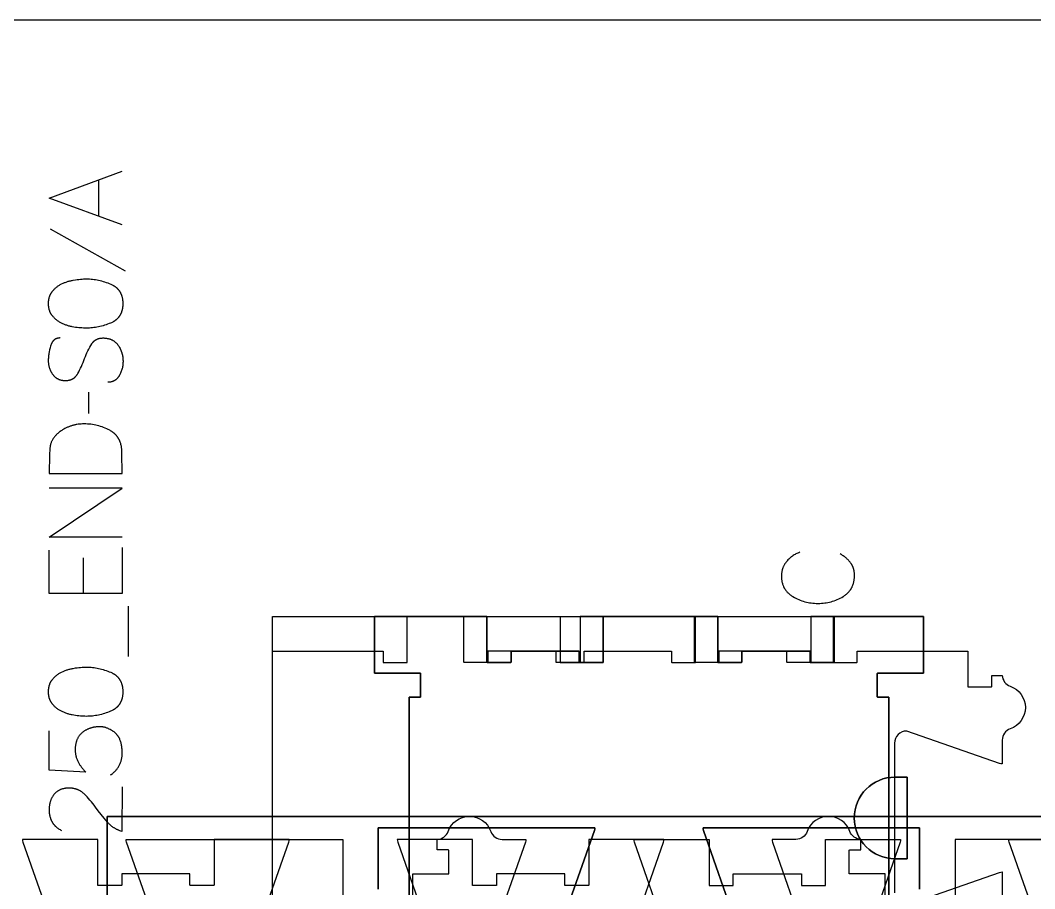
# Model space of a CAD drawing. Header units: millimetres. Extents: x -1220 to 1220, y -1930 to 4220.
# Drawn here: x -327 to 201, y 158 to 610 of the extents above; entities that cross this region are included whole.
import ezdxf

# ---------------------------------------------------------------- set-up
doc = ezdxf.new("R2010")
doc.units = ezdxf.units.MM
for name, color, linetype in [('0_SHEET_SPRUCEPLY_2440X122', 1, 'CONTINUOUS'), ('1_ANYTOOL_1MMDEEP_LABELS_S', 2, 'CONTINUOUS'), ('4_ANYTOOL_CUTTHROUGH_OUTSI', 5, 'CONTINUOUS'), ('5_ANYTOOL_HALF_MILL_9MM_IN', 3, 'CONTINUOUS')]:
    doc.layers.add(name, color=color, linetype=linetype)

msp = doc.modelspace()

# ---------------------------------------------------------------- linework, layer by layer
at = {"layer": '0_SHEET_SPRUCEPLY_2440X122'}
msp.add_lwpolyline([(-1220, 610), (-1220, -610), (1220, -610), (1220, 610)], close=True, dxfattribs=at)
at = {"layer": '1_ANYTOOL_1MMDEEP_LABELS_S'}
for points in [[(-273.96, 503.64), (-311.96, 517.43), (-273.96, 531.44)], [(-286.06, 508.04), (-286.06, 526.93)], [(-311.36, 501.47), (-272.38, 479.7)], [(-306.15, 444.69), (-306.39, 444.68), (-306.5, 444.68), (-306.62, 444.67), (-306.73, 444.66), (-306.85, 444.65), (-306.96, 444.64), (-307.07, 444.62), (-307.18, 444.61), (-307.29, 444.59), (-307.39, 444.56), (-307.5, 444.54), (-307.6, 444.52), (-307.71, 444.49), (-307.81, 444.46), (-307.91, 444.43), (-308.01, 444.39), (-308.1, 444.36), (-308.2, 444.32), (-308.3, 444.28), (-308.39, 444.24), (-308.48, 444.19), (-308.57, 444.15), (-308.66, 444.1), (-308.75, 444.05), (-308.84, 444), (-308.93, 443.94), (-309.01, 443.89), (-309.09, 443.83), (-309.18, 443.77), (-309.26, 443.71), (-309.34, 443.64), (-309.41, 443.58), (-309.49, 443.51), (-309.57, 443.44), (-309.64, 443.37), (-309.71, 443.29), (-309.79, 443.21), (-309.86, 443.14), (-309.93, 443.06), (-309.99, 442.97), (-310.06, 442.89), (-310.13, 442.8), (-310.19, 442.71), (-310.25, 442.62), (-310.31, 442.53), (-310.37, 442.43), (-310.43, 442.34), (-310.49, 442.24), (-310.55, 442.14), (-310.6, 442.03), (-310.65, 441.93), (-310.76, 441.71), (-310.86, 441.49), (-310.95, 441.25), (-311.04, 441.01), (-311.12, 440.77), (-311.2, 440.51), (-311.48, 439.49), (-311.72, 438.48), (-311.92, 437.49), (-312.09, 436.52), (-312.16, 436.04), (-312.22, 435.56), (-312.27, 435.09), (-312.31, 434.62), (-312.35, 434.16), (-312.37, 433.7), (-312.38, 433.25), (-312.39, 432.8), (-312.39, 432.55), (-312.38, 432.31), (-312.37, 432.06), (-312.35, 431.82), (-312.33, 431.58), (-312.31, 431.34), (-312.28, 431.1), (-312.24, 430.87), (-312.2, 430.63), (-312.16, 430.4), (-312.11, 430.17), (-312.06, 429.94), (-312, 429.71), (-311.94, 429.49), (-311.88, 429.26), (-311.81, 429.04), (-311.73, 428.82), (-311.65, 428.6), (-311.57, 428.38), (-311.48, 428.16), (-311.38, 427.95), (-311.29, 427.74), (-311.18, 427.52), (-311.08, 427.31), (-310.96, 427.1), (-310.85, 426.9), (-310.73, 426.69), (-310.6, 426.49), (-310.47, 426.29), (-310.34, 426.08), (-310.2, 425.89), (-310.06, 425.69), (-309.91, 425.49), (-309.76, 425.31), (-309.61, 425.13), (-309.45, 424.95), (-309.29, 424.78), (-309.13, 424.62), (-308.96, 424.46), (-308.79, 424.31), (-308.61, 424.17), (-308.43, 424.03), (-308.25, 423.9), (-308.06, 423.77), (-307.87, 423.65), (-307.68, 423.54), (-307.48, 423.43), (-307.27, 423.33), (-307.07, 423.23), (-306.85, 423.14), (-306.64, 423.06), (-306.42, 422.98), (-306.2, 422.91), (-305.97, 422.85), (-305.74, 422.79), (-305.51, 422.74), (-305.27, 422.69), (-305.02, 422.65), (-304.78, 422.62), (-304.53, 422.59), (-304.27, 422.57), (-304.01, 422.55), (-303.75, 422.54), (-303.49, 422.54), (-303.21, 422.54), (-302.95, 422.55), (-302.68, 422.57), (-302.42, 422.6), (-302.17, 422.63), (-301.92, 422.67), (-301.68, 422.71), (-301.44, 422.76), (-301.2, 422.82), (-300.97, 422.89), (-300.75, 422.96), (-300.52, 423.04), (-300.42, 423.09), (-300.31, 423.13), (-300.2, 423.18), (-300.1, 423.23), (-299.99, 423.28), (-299.89, 423.33), (-299.79, 423.38), (-299.69, 423.44), (-299.59, 423.49), (-299.49, 423.55), (-299.39, 423.61), (-299.3, 423.67), (-299.2, 423.74), (-299.11, 423.8), (-299.01, 423.87), (-298.92, 423.94), (-298.83, 424.01), (-298.74, 424.08), (-298.66, 424.16), (-298.57, 424.23), (-298.48, 424.31), (-298.4, 424.39), (-298.32, 424.47), (-298.23, 424.55), (-298.07, 424.73), (-297.92, 424.9), (-297.77, 425.09), (-297.62, 425.28), (-297.48, 425.48), (-297.34, 425.69), (-297.21, 425.9), (-297.08, 426.12), (-296.59, 427.03), (-296.1, 427.95), (-295.64, 428.9), (-295.18, 429.87), (-294.74, 430.86), (-294.31, 431.86), (-293.9, 432.89), (-293.5, 433.94), (-293.11, 434.99), (-292.7, 436.01), (-292.27, 437), (-291.82, 437.97), (-291.34, 438.91), (-290.85, 439.83), (-290.34, 440.73), (-289.81, 441.59), (-289.67, 441.8), (-289.53, 442.01), (-289.38, 442.2), (-289.3, 442.3), (-289.22, 442.39), (-289.15, 442.48), (-289.07, 442.57), (-288.98, 442.66), (-288.9, 442.74), (-288.82, 442.83), (-288.73, 442.91), (-288.65, 442.99), (-288.56, 443.07), (-288.47, 443.14), (-288.38, 443.22), (-288.29, 443.29), (-288.2, 443.36), (-288.11, 443.43), (-288.01, 443.5), (-287.92, 443.56), (-287.82, 443.62), (-287.72, 443.69), (-287.62, 443.75), (-287.52, 443.8), (-287.42, 443.86), (-287.32, 443.91), (-287.21, 443.96), (-287.1, 444.02), (-287, 444.06), (-286.89, 444.11), (-286.78, 444.15), (-286.67, 444.2), (-286.56, 444.24), (-286.44, 444.28), (-286.33, 444.32), (-286.21, 444.35), (-286.1, 444.38), (-285.86, 444.45), (-285.62, 444.5), (-285.37, 444.55), (-285.11, 444.59), (-284.86, 444.62), (-284.59, 444.64), (-284.33, 444.66), (-284.05, 444.67), (-283.78, 444.67), (-283.49, 444.67), (-283.21, 444.65), (-282.91, 444.63), (-282.62, 444.61), (-282.33, 444.57), (-282.05, 444.53), (-281.77, 444.49), (-281.49, 444.44), (-281.23, 444.38), (-280.96, 444.31), (-280.7, 444.24), (-280.44, 444.16), (-280.19, 444.08), (-279.95, 443.99), (-279.71, 443.89), (-279.47, 443.79), (-279.24, 443.68), (-279.01, 443.56), (-278.79, 443.44), (-278.57, 443.31), (-278.35, 443.18), (-278.15, 443.03), (-277.94, 442.89), (-277.74, 442.73), (-277.55, 442.57), (-277.36, 442.4), (-277.17, 442.23), (-276.99, 442.05), (-276.81, 441.87), (-276.64, 441.67), (-276.48, 441.47), (-276.31, 441.27), (-276.16, 441.06), (-276, 440.84), (-275.86, 440.62), (-275.58, 440.16), (-275.32, 439.7), (-275.08, 439.23), (-274.85, 438.76), (-274.65, 438.29), (-274.46, 437.8), (-274.29, 437.32), (-274.21, 437.08), (-274.13, 436.83), (-274.06, 436.58), (-273.99, 436.34), (-273.93, 436.09), (-273.87, 435.84), (-273.82, 435.59), (-273.77, 435.33), (-273.69, 434.82), (-273.62, 434.31), (-273.57, 433.79), (-273.54, 433.27), (-273.52, 432.75), (-273.52, 432.23), (-273.54, 431.71), (-273.57, 431.2), (-273.62, 430.7), (-273.69, 430.2), (-273.77, 429.71), (-273.87, 429.22), (-273.98, 428.74), (-274.11, 428.27), (-274.26, 427.8), (-274.42, 427.33), (-274.6, 426.87), (-274.79, 426.42), (-275.01, 425.97), (-275.23, 425.53), (-275.48, 425.09), (-275.6, 424.88), (-275.73, 424.67), (-275.87, 424.47), (-276.01, 424.28), (-276.15, 424.09), (-276.3, 423.91), (-276.44, 423.74), (-276.6, 423.57), (-276.76, 423.41), (-276.92, 423.26), (-277.08, 423.11), (-277.25, 422.97), (-277.33, 422.91), (-277.42, 422.84), (-277.51, 422.78), (-277.6, 422.72), (-277.69, 422.66), (-277.78, 422.6), (-277.87, 422.54), (-277.96, 422.49), (-278.05, 422.43), (-278.15, 422.38), (-278.24, 422.33), (-278.34, 422.28), (-278.43, 422.23), (-278.53, 422.19), (-278.63, 422.15), (-278.73, 422.11), (-278.83, 422.07), (-278.93, 422.03), (-279.03, 421.99), (-279.14, 421.96), (-279.34, 421.89), (-279.56, 421.83), (-279.77, 421.78), (-279.99, 421.74), (-280.22, 421.7), (-280.44, 421.67), (-280.68, 421.65), (-280.91, 421.63), (-281.15, 421.62), (-281.39, 421.62)], [(-291.54, 416.51), (-291.44, 405.39)], [(-273.96, 341.06), (-311.96, 341.06), (-273.96, 366.46), (-311.96, 366.46)], [(-273.96, 335.63), (-273.96, 311.63), (-311.96, 311.63), (-311.96, 334.22)], [(78.39, 333.16), (77.88, 332.95), (77.38, 332.74), (76.9, 332.51), (76.42, 332.27), (75.96, 332.01), (75.5, 331.75), (75.06, 331.47), (74.63, 331.18), (74.21, 330.87), (73.81, 330.55), (73.41, 330.22), (73.03, 329.88), (72.65, 329.52), (72.29, 329.15), (71.94, 328.77), (71.61, 328.38), (71.28, 327.98), (71.12, 327.78), (70.97, 327.57), (70.82, 327.36), (70.68, 327.15), (70.55, 326.93), (70.42, 326.72), (70.29, 326.5), (70.17, 326.27), (70.06, 326.05), (69.95, 325.82), (69.85, 325.59), (69.75, 325.35), (69.66, 325.12), (69.57, 324.88), (69.49, 324.64), (69.41, 324.39), (69.34, 324.14), (69.27, 323.89), (69.21, 323.64), (69.16, 323.38), (69.11, 323.12), (69.06, 322.86), (69.02, 322.6), (68.99, 322.33), (68.96, 322.06), (68.93, 321.79), (68.92, 321.51), (68.9, 321.24), (68.89, 320.95), (68.89, 320.67), (68.9, 320.24), (68.91, 319.81), (68.94, 319.39), (68.98, 318.97), (69.04, 318.57), (69.1, 318.17), (69.18, 317.77), (69.26, 317.38), (69.36, 317), (69.47, 316.63), (69.6, 316.26), (69.73, 315.9), (69.88, 315.55), (69.95, 315.37), (70.03, 315.2), (70.12, 315.03), (70.2, 314.86), (70.29, 314.69), (70.38, 314.52), (70.48, 314.36), (70.58, 314.2), (70.68, 314.03), (70.78, 313.88), (70.89, 313.72), (71, 313.56), (71.22, 313.25), (71.46, 312.95), (71.71, 312.66), (71.98, 312.37), (72.25, 312.09), (72.54, 311.82), (72.83, 311.55), (73.14, 311.29), (73.46, 311.03), (73.8, 310.79), (74.14, 310.55), (74.5, 310.31), (74.86, 310.09), (75.61, 309.66), (76.36, 309.26), (77.12, 308.89), (77.9, 308.54), (78.68, 308.22), (79.47, 307.94), (80.27, 307.67), (81.08, 307.44), (81.9, 307.23), (82.73, 307.05), (83.56, 306.9), (84.41, 306.78), (85.27, 306.68), (86.13, 306.61), (87.01, 306.57), (87.89, 306.56), (88.78, 306.57), (89.65, 306.61), (90.52, 306.68), (91.38, 306.78), (92.22, 306.91), (93.06, 307.06), (93.9, 307.24), (94.72, 307.45), (95.53, 307.69), (96.34, 307.96), (97.13, 308.25), (97.92, 308.57), (98.69, 308.92), (99.46, 309.3), (100.22, 309.71), (100.97, 310.14), (101.34, 310.37), (101.69, 310.61), (102.03, 310.85), (102.36, 311.11), (102.68, 311.37), (102.99, 311.63), (103.28, 311.91), (103.56, 312.19), (103.83, 312.48), (104.09, 312.77), (104.34, 313.08), (104.58, 313.39), (104.69, 313.54), (104.81, 313.7), (104.91, 313.87), (105.02, 314.03), (105.12, 314.19), (105.22, 314.36), (105.32, 314.53), (105.41, 314.7), (105.59, 315.05), (105.76, 315.4), (105.91, 315.76), (106.06, 316.13), (106.19, 316.5), (106.31, 316.89), (106.42, 317.28), (106.52, 317.67), (106.61, 318.08), (106.68, 318.49), (106.75, 318.91), (106.8, 319.33), (106.84, 319.76), (106.87, 320.2), (106.89, 320.65), (106.89, 321.11), (106.88, 321.59), (106.86, 322.06), (106.84, 322.3), (106.82, 322.53), (106.79, 322.76), (106.76, 322.99), (106.73, 323.21), (106.69, 323.43), (106.65, 323.65), (106.6, 323.87), (106.55, 324.08), (106.5, 324.3), (106.44, 324.51), (106.38, 324.72), (106.31, 324.92), (106.24, 325.12), (106.16, 325.33), (106.09, 325.52), (106, 325.72), (105.92, 325.92), (105.83, 326.11), (105.73, 326.3), (105.63, 326.48), (105.53, 326.67), (105.42, 326.85), (105.31, 327.03), (105.2, 327.21), (105.08, 327.38), (104.96, 327.56), (104.83, 327.73), (104.57, 328.06), (104.29, 328.39), (104.01, 328.72), (103.72, 329.03), (103.42, 329.34), (103.11, 329.64), (102.79, 329.94), (102.47, 330.23), (102.13, 330.51), (101.78, 330.78), (101.43, 331.05), (101.06, 331.31), (100.69, 331.57), (100.3, 331.81), (99.91, 332.05), (99.51, 332.29)], [(-294.31, 330.2), (-294.31, 311.63)], [(-270.75, 278.9), (-270.75, 305.07)], [(-279.98, 217.29), (-279.61, 217.55), (-279.25, 217.82), (-278.9, 218.1), (-278.57, 218.38), (-278.25, 218.66), (-277.93, 218.96), (-277.63, 219.26), (-277.34, 219.56), (-277.07, 219.87), (-276.8, 220.19), (-276.55, 220.51), (-276.31, 220.84), (-276.08, 221.17), (-275.86, 221.51), (-275.66, 221.86), (-275.46, 222.21), (-275.28, 222.57), (-275.11, 222.93), (-274.95, 223.3), (-274.8, 223.68), (-274.67, 224.06), (-274.54, 224.44), (-274.43, 224.84), (-274.33, 225.23), (-274.24, 225.64), (-274.17, 226.05), (-274.1, 226.46), (-274.05, 226.89), (-274.01, 227.31), (-273.98, 227.75), (-273.96, 228.19), (-273.96, 228.63), (-273.96, 229.16), (-273.98, 229.67), (-274, 230.18), (-274.04, 230.68), (-274.08, 231.17), (-274.14, 231.65), (-274.2, 232.13), (-274.28, 232.59), (-274.37, 233.05), (-274.46, 233.5), (-274.57, 233.94), (-274.69, 234.37), (-274.82, 234.79), (-274.95, 235.21), (-275.1, 235.62), (-275.26, 236.01), (-275.35, 236.21), (-275.44, 236.41), (-275.54, 236.6), (-275.64, 236.79), (-275.75, 236.98), (-275.86, 237.17), (-275.98, 237.36), (-276.11, 237.54), (-276.24, 237.72), (-276.37, 237.89), (-276.51, 238.07), (-276.66, 238.24), (-276.81, 238.41), (-276.97, 238.58), (-277.13, 238.74), (-277.29, 238.9), (-277.47, 239.06), (-277.64, 239.22), (-277.83, 239.38), (-278.01, 239.53), (-278.21, 239.68), (-278.41, 239.83), (-278.61, 239.97), (-278.82, 240.12), (-279.04, 240.26), (-279.26, 240.39), (-279.48, 240.53), (-279.71, 240.66), (-280.19, 240.92), (-280.69, 241.17), (-281, 241.32), (-281.31, 241.45), (-281.62, 241.58), (-281.93, 241.69), (-282.24, 241.8), (-282.54, 241.9), (-282.85, 241.99), (-283.16, 242.07), (-283.46, 242.14), (-283.77, 242.2), (-284.07, 242.25), (-284.37, 242.29), (-284.67, 242.32), (-284.97, 242.35), (-285.27, 242.36), (-285.57, 242.37), (-285.91, 242.36), (-286.24, 242.35), (-286.58, 242.34), (-286.9, 242.32), (-287.23, 242.29), (-287.55, 242.26), (-287.86, 242.22), (-288.18, 242.18), (-288.49, 242.12), (-288.8, 242.07), (-289.1, 242.01), (-289.4, 241.94), (-289.7, 241.86), (-289.99, 241.78), (-290.28, 241.7), (-290.57, 241.61), (-290.85, 241.51), (-291.13, 241.4), (-291.41, 241.29), (-291.68, 241.18), (-291.95, 241.06), (-292.22, 240.93), (-292.48, 240.79), (-292.74, 240.66), (-292.99, 240.51), (-293.25, 240.36), (-293.5, 240.2), (-293.74, 240.04), (-293.99, 239.87), (-294.22, 239.69), (-294.46, 239.51), (-294.69, 239.33), (-294.92, 239.13), (-295.14, 238.93), (-295.35, 238.73), (-295.56, 238.52), (-295.76, 238.31), (-295.95, 238.09), (-296.13, 237.87), (-296.31, 237.64), (-296.48, 237.4), (-296.64, 237.16), (-296.79, 236.91), (-296.94, 236.66), (-297.08, 236.41), (-297.22, 236.15), (-297.34, 235.88), (-297.46, 235.61), (-297.57, 235.33), (-297.68, 235.05), (-297.77, 234.76), (-297.86, 234.46), (-297.95, 234.17), (-298.02, 233.86), (-298.09, 233.55), (-298.15, 233.24), (-298.21, 232.92), (-298.25, 232.59), (-298.29, 232.26), (-298.33, 231.93), (-298.35, 231.59), (-298.37, 231.24), (-298.38, 230.89), (-298.38, 230.53), (-298.38, 230.09), (-298.36, 229.65), (-298.33, 229.22), (-298.29, 228.79), (-298.24, 228.37), (-298.18, 227.96), (-298.1, 227.55), (-298.02, 227.15), (-297.92, 226.76), (-297.81, 226.37), (-297.69, 225.99), (-297.56, 225.61), (-297.42, 225.25), (-297.26, 224.88), (-297.1, 224.53), (-296.92, 224.18), (-296.55, 223.49), (-296.35, 223.15), (-296.14, 222.81), (-295.92, 222.46), (-295.69, 222.13), (-295.45, 221.79), (-295.21, 221.45), (-294.95, 221.12), (-294.69, 220.78), (-294.41, 220.45), (-294.13, 220.12), (-293.84, 219.79), (-293.53, 219.46), (-292.9, 218.81), (-311.96, 219.73), (-311.96, 240.25)], [(-274.01, 211.04), (-274.06, 187.86), (-274.64, 188.05), (-275.21, 188.25), (-275.48, 188.36), (-275.76, 188.47), (-276.03, 188.59), (-276.3, 188.71), (-276.57, 188.84), (-276.83, 188.97), (-277.09, 189.1), (-277.34, 189.24), (-277.6, 189.39), (-277.85, 189.53), (-278.09, 189.69), (-278.34, 189.84), (-278.58, 190.01), (-278.82, 190.17), (-279.05, 190.34), (-279.28, 190.52), (-279.51, 190.7), (-279.74, 190.88), (-279.96, 191.07), (-280.18, 191.26), (-280.4, 191.46), (-280.61, 191.66), (-280.82, 191.87), (-281.03, 192.08), (-281.23, 192.29), (-281.43, 192.51), (-281.63, 192.74), (-283.38, 194.84), (-284.89, 196.74), (-286.37, 198.64), (-287.8, 200.57), (-288.51, 201.53), (-289.23, 202.46), (-289.96, 203.37), (-290.7, 204.24), (-291.45, 205.09), (-292.22, 205.91), (-292.99, 206.7), (-293.77, 207.46), (-293.97, 207.64), (-294.17, 207.82), (-294.37, 207.99), (-294.58, 208.16), (-294.79, 208.32), (-295, 208.47), (-295.22, 208.62), (-295.44, 208.77), (-295.66, 208.9), (-295.88, 209.03), (-296.11, 209.16), (-296.34, 209.28), (-296.57, 209.39), (-296.81, 209.5), (-297.04, 209.6), (-297.28, 209.7), (-297.53, 209.79), (-297.78, 209.87), (-298.03, 209.95), (-298.28, 210.03), (-298.53, 210.09), (-298.79, 210.15), (-299.05, 210.21), (-299.32, 210.26), (-299.58, 210.3), (-299.85, 210.34), (-300.13, 210.37), (-300.4, 210.4), (-300.68, 210.42), (-300.96, 210.43), (-301.25, 210.44), (-301.53, 210.45), (-301.85, 210.44), (-302.16, 210.43), (-302.47, 210.42), (-302.77, 210.4), (-303.07, 210.37), (-303.36, 210.33), (-303.65, 210.29), (-303.93, 210.24), (-304.21, 210.19), (-304.48, 210.13), (-304.75, 210.07), (-305.02, 209.99), (-305.28, 209.92), (-305.53, 209.83), (-305.78, 209.74), (-306.02, 209.64), (-306.26, 209.54), (-306.5, 209.43), (-306.73, 209.32), (-306.96, 209.19), (-307.18, 209.07), (-307.39, 208.93), (-307.61, 208.79), (-307.81, 208.64), (-308.01, 208.49), (-308.21, 208.33), (-308.4, 208.16), (-308.59, 207.99), (-308.78, 207.81), (-308.95, 207.63), (-309.13, 207.44), (-309.3, 207.24), (-309.46, 207.04), (-309.62, 206.84), (-309.77, 206.63), (-309.92, 206.42), (-310.06, 206.2), (-310.2, 205.98), (-310.33, 205.76), (-310.46, 205.54), (-310.58, 205.31), (-310.7, 205.08), (-310.81, 204.84), (-310.92, 204.6), (-311.02, 204.36), (-311.11, 204.12), (-311.2, 203.87), (-311.29, 203.62), (-311.37, 203.36), (-311.45, 203.11), (-311.52, 202.85), (-311.58, 202.58), (-311.64, 202.31), (-311.7, 202.04), (-311.74, 201.77), (-311.79, 201.49), (-311.83, 201.21), (-311.86, 200.93), (-311.89, 200.64), (-311.91, 200.35), (-311.93, 200.05), (-311.94, 199.76), (-311.96, 199.15), (-311.95, 198.69), (-311.93, 198.23), (-311.9, 197.79), (-311.85, 197.35), (-311.8, 196.92), (-311.73, 196.49), (-311.65, 196.08), (-311.55, 195.67), (-311.44, 195.27), (-311.39, 195.08), (-311.32, 194.89), (-311.26, 194.69), (-311.19, 194.5), (-311.12, 194.32), (-311.05, 194.13), (-310.97, 193.95), (-310.89, 193.77), (-310.81, 193.59), (-310.72, 193.41), (-310.63, 193.23), (-310.54, 193.06), (-310.44, 192.89), (-310.34, 192.72), (-310.24, 192.55), (-310.13, 192.39), (-310.02, 192.23), (-309.91, 192.07), (-309.8, 191.91), (-309.68, 191.75), (-309.56, 191.6), (-309.43, 191.44), (-309.3, 191.29), (-309.17, 191.14), (-309.04, 191), (-308.9, 190.85), (-308.76, 190.71), (-308.62, 190.57), (-308.47, 190.43), (-308.32, 190.3), (-308.17, 190.16), (-308.01, 190.03), (-307.69, 189.78), (-307.36, 189.53), (-307.01, 189.29), (-306.65, 189.05), (-306.28, 188.83), (-305.89, 188.61), (-305.5, 188.41)]]:
    msp.add_lwpolyline(points, dxfattribs=at)
for points in [[(-312.28, 462.55), (-312.27, 463.02), (-312.25, 463.48), (-312.23, 463.7), (-312.21, 463.93), (-312.19, 464.15), (-312.16, 464.37), (-312.13, 464.58), (-312.09, 464.8), (-312.05, 465.01), (-312.01, 465.21), (-311.96, 465.42), (-311.91, 465.62), (-311.85, 465.82), (-311.79, 466.02), (-311.73, 466.22), (-311.66, 466.41), (-311.59, 466.6), (-311.52, 466.79), (-311.44, 466.97), (-311.36, 467.16), (-311.27, 467.34), (-311.18, 467.52), (-311.09, 467.69), (-310.99, 467.86), (-310.89, 468.03), (-310.78, 468.2), (-310.68, 468.37), (-310.56, 468.53), (-310.45, 468.69), (-310.33, 468.85), (-310.08, 469.15), (-309.83, 469.45), (-309.58, 469.75), (-309.31, 470.03), (-309.03, 470.31), (-308.75, 470.57), (-308.46, 470.83), (-308.16, 471.08), (-307.85, 471.33), (-307.53, 471.56), (-307.2, 471.79), (-306.87, 472.01), (-306.52, 472.22), (-306.17, 472.43), (-305.81, 472.62), (-305.44, 472.81), (-304.7, 473.16), (-304.32, 473.33), (-303.94, 473.48), (-303.56, 473.63), (-303.17, 473.78), (-302.77, 473.91), (-302.37, 474.04), (-301.97, 474.16), (-301.56, 474.28), (-301.15, 474.39), (-300.74, 474.49), (-300.32, 474.58), (-299.9, 474.67), (-299.47, 474.75), (-298.17, 474.96), (-297.32, 475.08), (-296.48, 475.18), (-295.66, 475.26), (-294.84, 475.33), (-294.04, 475.38), (-293.25, 475.4), (-292.47, 475.41), (-291.69, 475.4), (-290.91, 475.37), (-290.12, 475.32), (-289.34, 475.24), (-288.56, 475.15), (-287.78, 475.03), (-286.99, 474.89), (-286.21, 474.74), (-285.43, 474.55), (-284.64, 474.35), (-283.86, 474.13), (-283.07, 473.89), (-282.29, 473.62), (-281.5, 473.34), (-280.71, 473.03), (-279.93, 472.7), (-279.54, 472.53), (-279.16, 472.35), (-278.8, 472.16), (-278.62, 472.06), (-278.45, 471.96), (-278.28, 471.86), (-278.11, 471.75), (-277.95, 471.64), (-277.79, 471.53), (-277.63, 471.42), (-277.47, 471.3), (-277.32, 471.19), (-277.17, 471.07), (-277.03, 470.95), (-276.88, 470.82), (-276.74, 470.69), (-276.61, 470.57), (-276.47, 470.43), (-276.34, 470.3), (-276.21, 470.16), (-276.09, 470.02), (-275.97, 469.88), (-275.85, 469.74), (-275.73, 469.6), (-275.62, 469.45), (-275.51, 469.3), (-275.41, 469.14), (-275.3, 468.99), (-275.2, 468.83), (-275.11, 468.67), (-275.01, 468.51), (-274.92, 468.35), (-274.83, 468.18), (-274.75, 468.01), (-274.67, 467.84), (-274.59, 467.66), (-274.52, 467.49), (-274.44, 467.31), (-274.37, 467.13), (-274.31, 466.94), (-274.24, 466.76), (-274.18, 466.57), (-274.13, 466.38), (-274.07, 466.19), (-274.02, 465.99), (-273.93, 465.59), (-273.85, 465.19), (-273.78, 464.77), (-273.73, 464.35), (-273.68, 463.91), (-273.65, 463.47), (-273.64, 463.01), (-273.63, 462.55), (-273.64, 462.09), (-273.65, 461.64), (-273.69, 461.2), (-273.73, 460.76), (-273.78, 460.34), (-273.85, 459.93), (-273.93, 459.52), (-273.98, 459.32), (-274.03, 459.13), (-274.08, 458.93), (-274.13, 458.74), (-274.19, 458.55), (-274.25, 458.37), (-274.31, 458.18), (-274.38, 458), (-274.45, 457.82), (-274.52, 457.64), (-274.6, 457.47), (-274.68, 457.29), (-274.76, 457.12), (-274.85, 456.95), (-274.93, 456.79), (-275.03, 456.63), (-275.12, 456.46), (-275.22, 456.31), (-275.32, 456.15), (-275.42, 455.99), (-275.53, 455.84), (-275.64, 455.69), (-275.75, 455.55), (-275.87, 455.4), (-275.99, 455.26), (-276.11, 455.12), (-276.24, 454.98), (-276.36, 454.84), (-276.5, 454.71), (-276.63, 454.58), (-276.77, 454.45), (-276.91, 454.32), (-277.05, 454.2), (-277.2, 454.08), (-277.35, 453.96), (-277.51, 453.84), (-277.66, 453.73), (-277.82, 453.62), (-277.99, 453.51), (-278.15, 453.4), (-278.32, 453.29), (-278.49, 453.19), (-278.67, 453.09), (-278.85, 452.99), (-279.21, 452.8), (-279.59, 452.62), (-279.98, 452.45), (-280.77, 452.13), (-281.57, 451.83), (-282.36, 451.55), (-283.15, 451.29), (-283.93, 451.05), (-284.72, 450.83), (-285.51, 450.63), (-286.29, 450.46), (-287.07, 450.3), (-287.86, 450.16), (-288.64, 450.05), (-289.42, 449.96), (-290.19, 449.88), (-290.97, 449.83), (-291.75, 449.8), (-292.52, 449.79), (-293.3, 449.8), (-294.09, 449.82), (-294.9, 449.87), (-295.71, 449.93), (-296.54, 450), (-297.38, 450.1), (-298.23, 450.21), (-299.09, 450.33), (-299.95, 450.5), (-300.37, 450.59), (-300.79, 450.69), (-301.21, 450.79), (-301.62, 450.9), (-302.03, 451.02), (-302.43, 451.15), (-302.83, 451.28), (-303.22, 451.42), (-303.61, 451.57), (-304, 451.72), (-304.38, 451.88), (-304.75, 452.04), (-305.13, 452.22), (-305.5, 452.4), (-305.86, 452.58), (-306.21, 452.78), (-306.56, 452.98), (-306.9, 453.19), (-307.23, 453.41), (-307.55, 453.63), (-307.86, 453.87), (-308.17, 454.11), (-308.47, 454.35), (-308.76, 454.61), (-309.04, 454.87), (-309.31, 455.14), (-309.58, 455.42), (-309.84, 455.71), (-310.09, 456), (-310.33, 456.31), (-310.45, 456.46), (-310.56, 456.62), (-310.68, 456.78), (-310.78, 456.95), (-310.89, 457.12), (-310.99, 457.29), (-311.09, 457.46), (-311.18, 457.63), (-311.27, 457.81), (-311.36, 457.99), (-311.44, 458.17), (-311.52, 458.35), (-311.59, 458.54), (-311.66, 458.73), (-311.73, 458.92), (-311.79, 459.11), (-311.85, 459.31), (-311.91, 459.51), (-311.96, 459.71), (-312.01, 459.91), (-312.05, 460.12), (-312.09, 460.33), (-312.13, 460.54), (-312.16, 460.75), (-312.19, 460.97), (-312.21, 461.19), (-312.23, 461.41), (-312.25, 461.63), (-312.27, 462.08)], [(-311.96, 374.12), (-273.96, 374.12), (-274.06, 384.92), (-274.08, 385.44), (-274.1, 385.95), (-274.14, 386.45), (-274.19, 386.94), (-274.25, 387.42), (-274.32, 387.9), (-274.4, 388.36), (-274.5, 388.81), (-274.61, 389.25), (-274.73, 389.68), (-274.86, 390.1), (-275.01, 390.51), (-275.16, 390.91), (-275.25, 391.11), (-275.33, 391.31), (-275.42, 391.5), (-275.51, 391.69), (-275.61, 391.87), (-275.71, 392.06), (-275.81, 392.24), (-275.91, 392.42), (-276.02, 392.6), (-276.13, 392.77), (-276.24, 392.94), (-276.36, 393.11), (-276.47, 393.28), (-276.6, 393.44), (-276.72, 393.61), (-276.85, 393.77), (-276.98, 393.92), (-277.11, 394.08), (-277.25, 394.23), (-277.39, 394.38), (-277.53, 394.53), (-277.68, 394.67), (-277.83, 394.81), (-277.98, 394.95), (-278.13, 395.09), (-278.29, 395.22), (-278.45, 395.36), (-278.61, 395.49), (-278.78, 395.61), (-278.95, 395.74), (-279.12, 395.86), (-279.3, 395.98), (-279.66, 396.21), (-280.03, 396.43), (-280.42, 396.65), (-281.2, 397.05), (-281.99, 397.42), (-282.79, 397.77), (-283.59, 398.09), (-284.41, 398.39), (-285.23, 398.66), (-286.05, 398.91), (-286.89, 399.13), (-287.73, 399.32), (-288.58, 399.49), (-289.44, 399.63), (-290.3, 399.75), (-291.17, 399.84), (-292.05, 399.9), (-292.93, 399.94), (-293.82, 399.96), (-294.58, 399.94), (-295.33, 399.91), (-296.07, 399.85), (-296.8, 399.76), (-297.53, 399.65), (-297.89, 399.58), (-298.25, 399.51), (-298.6, 399.44), (-298.96, 399.35), (-299.31, 399.26), (-299.66, 399.17), (-300.01, 399.07), (-300.35, 398.96), (-300.7, 398.85), (-301.04, 398.73), (-301.38, 398.6), (-301.72, 398.47), (-302.06, 398.33), (-302.39, 398.19), (-303.06, 397.88), (-303.72, 397.55), (-304.37, 397.19), (-305.01, 396.81), (-305.39, 396.56), (-305.77, 396.31), (-306.13, 396.06), (-306.49, 395.8), (-306.83, 395.53), (-307.16, 395.26), (-307.47, 394.99), (-307.78, 394.71), (-308.07, 394.43), (-308.35, 394.15), (-308.62, 393.86), (-308.88, 393.56), (-309.13, 393.26), (-309.36, 392.96), (-309.59, 392.65), (-309.8, 392.34), (-310, 392.03), (-310.18, 391.71), (-310.36, 391.38), (-310.52, 391.05), (-310.68, 390.72), (-310.82, 390.38), (-310.95, 390.04), (-311.06, 389.69), (-311.17, 389.34), (-311.26, 388.99), (-311.34, 388.63), (-311.41, 388.26), (-311.47, 387.9), (-311.52, 387.52), (-311.55, 387.15), (-311.72, 383.69), (-311.83, 380.56), (-311.91, 377.37)], [(-312.28, 260.55), (-312.27, 261.02), (-312.25, 261.48), (-312.23, 261.71), (-312.21, 261.93), (-312.19, 262.15), (-312.16, 262.37), (-312.13, 262.59), (-312.09, 262.8), (-312.05, 263.01), (-312.01, 263.22), (-311.96, 263.42), (-311.91, 263.63), (-311.85, 263.83), (-311.79, 264.03), (-311.73, 264.22), (-311.66, 264.41), (-311.59, 264.6), (-311.52, 264.79), (-311.44, 264.98), (-311.36, 265.16), (-311.27, 265.34), (-311.18, 265.52), (-311.09, 265.69), (-310.99, 265.87), (-310.89, 266.04), (-310.78, 266.2), (-310.68, 266.37), (-310.56, 266.53), (-310.45, 266.69), (-310.33, 266.85), (-310.08, 267.16), (-309.83, 267.46), (-309.58, 267.75), (-309.31, 268.03), (-309.03, 268.31), (-308.75, 268.58), (-308.46, 268.84), (-308.16, 269.09), (-307.85, 269.33), (-307.53, 269.57), (-307.2, 269.79), (-306.87, 270.01), (-306.52, 270.22), (-306.17, 270.43), (-305.81, 270.62), (-305.44, 270.81), (-304.7, 271.16), (-304.32, 271.33), (-303.94, 271.49), (-303.56, 271.64), (-303.17, 271.78), (-302.77, 271.92), (-302.37, 272.05), (-301.97, 272.17), (-301.56, 272.28), (-301.15, 272.39), (-300.74, 272.49), (-300.32, 272.58), (-299.9, 272.67), (-299.47, 272.75), (-298.17, 272.96), (-297.32, 273.08), (-296.48, 273.18), (-295.66, 273.27), (-294.84, 273.33), (-294.04, 273.38), (-293.25, 273.41), (-292.47, 273.42), (-291.69, 273.41), (-290.91, 273.37), (-290.12, 273.32), (-289.34, 273.25), (-288.56, 273.15), (-287.78, 273.03), (-286.99, 272.9), (-286.21, 272.74), (-285.43, 272.56), (-284.64, 272.36), (-283.86, 272.13), (-283.07, 271.89), (-282.29, 271.62), (-281.5, 271.34), (-280.71, 271.03), (-279.93, 270.7), (-279.54, 270.53), (-279.16, 270.35), (-278.8, 270.16), (-278.62, 270.06), (-278.45, 269.96), (-278.28, 269.86), (-278.11, 269.75), (-277.95, 269.65), (-277.79, 269.53), (-277.63, 269.42), (-277.47, 269.31), (-277.32, 269.19), (-277.17, 269.07), (-277.03, 268.95), (-276.88, 268.82), (-276.74, 268.7), (-276.61, 268.57), (-276.47, 268.44), (-276.34, 268.3), (-276.21, 268.17), (-276.09, 268.03), (-275.97, 267.89), (-275.85, 267.74), (-275.73, 267.6), (-275.62, 267.45), (-275.51, 267.3), (-275.41, 267.15), (-275.3, 266.99), (-275.2, 266.83), (-275.11, 266.67), (-275.01, 266.51), (-274.92, 266.35), (-274.83, 266.18), (-274.75, 266.01), (-274.67, 265.84), (-274.59, 265.67), (-274.52, 265.49), (-274.44, 265.31), (-274.37, 265.13), (-274.31, 264.95), (-274.24, 264.76), (-274.18, 264.57), (-274.13, 264.38), (-274.07, 264.19), (-274.02, 263.99), (-273.93, 263.6), (-273.85, 263.19), (-273.78, 262.77), (-273.73, 262.35), (-273.68, 261.91), (-273.65, 261.47), (-273.64, 261.01), (-273.63, 260.55), (-273.64, 260.09), (-273.65, 259.64), (-273.69, 259.2), (-273.73, 258.77), (-273.78, 258.34), (-273.85, 257.93), (-273.93, 257.53), (-273.98, 257.33), (-274.03, 257.13), (-274.08, 256.94), (-274.13, 256.75), (-274.19, 256.56), (-274.25, 256.37), (-274.31, 256.18), (-274.38, 256), (-274.45, 255.82), (-274.52, 255.64), (-274.6, 255.47), (-274.68, 255.3), (-274.76, 255.13), (-274.85, 254.96), (-274.93, 254.79), (-275.03, 254.63), (-275.12, 254.47), (-275.22, 254.31), (-275.32, 254.15), (-275.42, 254), (-275.53, 253.85), (-275.64, 253.7), (-275.75, 253.55), (-275.87, 253.4), (-275.99, 253.26), (-276.11, 253.12), (-276.24, 252.98), (-276.36, 252.85), (-276.5, 252.71), (-276.63, 252.58), (-276.77, 252.45), (-276.91, 252.33), (-277.05, 252.2), (-277.2, 252.08), (-277.35, 251.96), (-277.51, 251.85), (-277.66, 251.73), (-277.82, 251.62), (-277.99, 251.51), (-278.15, 251.4), (-278.32, 251.3), (-278.49, 251.19), (-278.67, 251.09), (-278.85, 250.99), (-279.21, 250.8), (-279.59, 250.62), (-279.98, 250.45), (-280.77, 250.13), (-281.57, 249.83), (-282.36, 249.55), (-283.15, 249.29), (-283.93, 249.05), (-284.72, 248.83), (-285.51, 248.64), (-286.29, 248.46), (-287.07, 248.3), (-287.86, 248.17), (-288.64, 248.05), (-289.42, 247.96), (-290.19, 247.89), (-290.97, 247.84), (-291.75, 247.8), (-292.52, 247.79), (-293.3, 247.8), (-294.09, 247.83), (-294.9, 247.87), (-295.71, 247.93), (-296.54, 248.01), (-297.38, 248.1), (-298.23, 248.21), (-299.09, 248.34), (-299.95, 248.5), (-300.37, 248.59), (-300.79, 248.69), (-301.21, 248.79), (-301.62, 248.91), (-302.03, 249.03), (-302.43, 249.15), (-302.83, 249.28), (-303.22, 249.42), (-303.61, 249.57), (-304, 249.72), (-304.38, 249.88), (-304.75, 250.05), (-305.13, 250.22), (-305.5, 250.4), (-305.86, 250.59), (-306.21, 250.78), (-306.56, 250.98), (-306.9, 251.19), (-307.23, 251.41), (-307.55, 251.64), (-307.86, 251.87), (-308.17, 252.11), (-308.47, 252.36), (-308.76, 252.61), (-309.04, 252.88), (-309.31, 253.15), (-309.58, 253.43), (-309.84, 253.71), (-310.09, 254.01), (-310.33, 254.31), (-310.45, 254.47), (-310.56, 254.62), (-310.68, 254.79), (-310.78, 254.95), (-310.89, 255.12), (-310.99, 255.29), (-311.09, 255.46), (-311.18, 255.63), (-311.27, 255.81), (-311.36, 255.99), (-311.44, 256.17), (-311.52, 256.36), (-311.59, 256.54), (-311.66, 256.73), (-311.73, 256.92), (-311.79, 257.12), (-311.85, 257.31), (-311.91, 257.51), (-311.96, 257.71), (-312.01, 257.92), (-312.05, 258.12), (-312.09, 258.33), (-312.13, 258.54), (-312.16, 258.76), (-312.19, 258.97), (-312.21, 259.19), (-312.23, 259.41), (-312.25, 259.63), (-312.27, 260.09)]]:
    msp.add_lwpolyline(points, close=True, dxfattribs=at)
at = {"layer": '4_ANYTOOL_CUTTHROUGH_OUTSI'}
for points in [[(-195.75, -281.75), (-195.75, 281.75), (-138.25, 281.75), (-138.25, 276), (-138.25, 276, 0.414214), (-138, 275.75), (-126, 275.75, 0.414214), (-125.75, 276), (-125.75, 299.75), (95.75, 299.75), (95.75, 276), (95.75, 276, 0.414214), (96, 275.75), (108, 275.75, 0.414214), (108.25, 276), (108.25, 281.75), (165.75, 281.75), (165.75, 263.35), (165.75, 263.35, 0.414214), (166, 263.1), (178, 263.1, 0.414214), (178.25, 263.35), (178.25, 269.1), (183.76, 269.1), (183.76, 269.1, 0.306859), (187.92, 263.45, -0.707107), (187.92, 241.3, 0.317837), (183.75, 235.4), (183.75, 223.01, -0.061485), (182.36, 223.24), (134.08, 240.14, 0.084368), (134, 240.15, 0.414214), (127.75, 233.9), (127.75, 155.9, 0.414214)], [(-195.75, -299.75), (-195.75, 299.75), (-46.25, 299.75), (-46.25, 276), (-46.25, 276, 0.414214), (-46, 275.75), (-34, 275.75, 0.414214), (-33.75, 276), (-33.75, 281.75), (11.75, 281.75), (11.75, 276), (11.75, 276, 0.414214), (12, 275.75), (24, 275.75, 0.414214), (24.25, 276), (24.25, 299.75), (95.75, 299.75), (95.75, 276), (95.75, 276, 0.414214), (96, 275.75), (108, 275.75, 0.414214), (108.25, 276), (108.25, 281.75), (165.75, 281.75), (165.75, 263.35), (165.75, 263.35, 0.414214), (166, 263.1), (178, 263.1, 0.414214), (178.25, 263.35), (178.25, 269.1), (183.76, 269.1), (183.76, 269.1, 0.306859), (187.92, 263.45, -0.707107), (187.92, 241.3, 0.317837), (183.75, 235.4), (183.75, 223.01, -0.061485), (182.36, 223.24), (134.08, 240.14, 0.084368), (134, 240.15, 0.414214), (127.75, 233.9), (127.75, 155.9, 0.414214)], [(-195.75, -281.75), (-195.75, 281.75), (-138.25, 281.75), (-138.25, 276), (-138.25, 276, 0.414214), (-138, 275.75), (-126, 275.75, 0.414214), (-125.75, 276), (-125.75, 299.75), (95.75, 299.75), (95.75, 276), (95.75, 276, 0.414214), (96, 275.75), (108, 275.75, 0.414214), (108.25, 276), (108.25, 281.75), (165.75, 281.75), (165.75, 263.35), (165.75, 263.35, 0.414214), (166, 263.1), (178, 263.1, 0.414214), (178.25, 263.35), (178.25, 269.1), (183.76, 269.1), (183.76, 269.1, 0.306859), (187.92, 263.45, -0.707107), (187.92, 241.3, 0.317837), (183.75, 235.4), (183.75, 223.01, -0.061485), (182.36, 223.24), (134.08, 240.14, 0.084368), (134, 240.15, 0.414214), (127.75, 233.9), (127.75, 155.9, 0.414214)], [(-195.75, -299.75), (-195.75, 299.75), (-46.25, 299.75), (-46.25, 276), (-46.25, 276, 0.414214), (-46, 275.75), (-34, 275.75, 0.414214), (-33.75, 276), (-33.75, 281.75), (11.75, 281.75), (11.75, 276), (11.75, 276, 0.414214), (12, 275.75), (24, 275.75, 0.414214), (24.25, 276), (24.25, 299.75), (95.75, 299.75), (95.75, 276), (95.75, 276, 0.414214), (96, 275.75), (108, 275.75, 0.414214), (108.25, 276), (108.25, 281.75), (165.75, 281.75), (165.75, 263.35), (165.75, 263.35, 0.414214), (166, 263.1), (178, 263.1, 0.414214), (178.25, 263.35), (178.25, 269.1), (183.76, 269.1), (183.76, 269.1, 0.306859), (187.92, 263.45, -0.707107), (187.92, 241.3, 0.317837), (183.75, 235.4), (183.75, 223.01, -0.061485), (182.36, 223.24), (134.08, 240.14, 0.084368), (134, 240.15, 0.414214), (127.75, 233.9), (127.75, 155.9, 0.414214)], [(-195.75, -281.75), (-195.75, 281.75), (-138.25, 281.75), (-138.25, 276), (-138.25, 276, 0.414214), (-138, 275.75), (-126, 275.75, 0.414214), (-125.75, 276), (-125.75, 299.75), (95.75, 299.75), (95.75, 276), (95.75, 276, 0.414214), (96, 275.75), (108, 275.75, 0.414214), (108.25, 276), (108.25, 281.75), (165.75, 281.75), (165.75, 263.35), (165.75, 263.35, 0.414214), (166, 263.1), (178, 263.1, 0.414214), (178.25, 263.35), (178.25, 269.1), (183.76, 269.1), (183.76, 269.1, 0.306859), (187.92, 263.45, -0.707107), (187.92, 241.3, 0.317837), (183.75, 235.4), (183.75, 223.01, -0.061485), (182.36, 223.24), (134.08, 240.14, 0.084368), (134, 240.15, 0.414214), (127.75, 233.9), (127.75, 155.9, 0.414214)], [(-195.75, -299.75), (-195.75, 299.75), (-46.25, 299.75), (-46.25, 276), (-46.25, 276, 0.414214), (-46, 275.75), (-34, 275.75, 0.414214), (-33.75, 276), (-33.75, 281.75), (11.75, 281.75), (11.75, 276), (11.75, 276, 0.414214), (12, 275.75), (24, 275.75, 0.414214), (24.25, 276), (24.25, 299.75), (95.75, 299.75), (95.75, 276), (95.75, 276, 0.414214), (96, 275.75), (108, 275.75, 0.414214), (108.25, 276), (108.25, 281.75), (165.75, 281.75), (165.75, 263.35), (165.75, 263.35, 0.414214), (166, 263.1), (178, 263.1, 0.414214), (178.25, 263.35), (178.25, 269.1), (183.76, 269.1), (183.76, 269.1, 0.306859), (187.92, 263.45, -0.707107), (187.92, 241.3, 0.317837), (183.75, 235.4), (183.75, 223.01, -0.061485), (182.36, 223.24), (134.08, 240.14, 0.084368), (134, 240.15, 0.414214), (127.75, 233.9), (127.75, 155.9, 0.414214)], [(-195.75, -281.75), (-195.75, 281.75), (-138.25, 281.75), (-138.25, 276), (-138.25, 276, 0.414214), (-138, 275.75), (-126, 275.75, 0.414214), (-125.75, 276), (-125.75, 299.75), (95.75, 299.75), (95.75, 276), (95.75, 276, 0.414214), (96, 275.75), (108, 275.75, 0.414214), (108.25, 276), (108.25, 281.75), (165.75, 281.75), (165.75, 263.35), (165.75, 263.35, 0.414214), (166, 263.1), (178, 263.1, 0.414214), (178.25, 263.35), (178.25, 269.1), (183.76, 269.1), (183.76, 269.1, 0.306859), (187.92, 263.45, -0.707107), (187.92, 241.3, 0.317837), (183.75, 235.4), (183.75, 223.01, -0.061485), (182.36, 223.24), (134.08, 240.14, 0.084368), (134, 240.15, 0.414214), (127.75, 233.9), (127.75, 155.9, 0.414214)], [(-195.75, -299.75), (-195.75, 299.75), (-46.25, 299.75), (-46.25, 276), (-46.25, 276, 0.414214), (-46, 275.75), (-34, 275.75, 0.414214), (-33.75, 276), (-33.75, 281.75), (11.75, 281.75), (11.75, 276), (11.75, 276, 0.414214), (12, 275.75), (24, 275.75, 0.414214), (24.25, 276), (24.25, 299.75), (95.75, 299.75), (95.75, 276), (95.75, 276, 0.414214), (96, 275.75), (108, 275.75, 0.414214), (108.25, 276), (108.25, 281.75), (165.75, 281.75), (165.75, 263.35), (165.75, 263.35, 0.414214), (166, 263.1), (178, 263.1, 0.414214), (178.25, 263.35), (178.25, 269.1), (183.76, 269.1), (183.76, 269.1, 0.306859), (187.92, 263.45, -0.707107), (187.92, 241.3, 0.317837), (183.75, 235.4), (183.75, 223.01, -0.061485), (182.36, 223.24), (134.08, 240.14, 0.084368), (134, 240.15, 0.414214), (127.75, 233.9), (127.75, 155.9, 0.414214)], [(-195.75, -281.75), (-195.75, 281.75), (-138.25, 281.75), (-138.25, 276), (-138.25, 276, 0.414214), (-138, 275.75), (-126, 275.75, 0.414214), (-125.75, 276), (-125.75, 299.75), (95.75, 299.75), (95.75, 276), (95.75, 276, 0.414214), (96, 275.75), (108, 275.75, 0.414214), (108.25, 276), (108.25, 281.75), (165.75, 281.75), (165.75, 263.35), (165.75, 263.35, 0.414214), (166, 263.1), (178, 263.1, 0.414214), (178.25, 263.35), (178.25, 269.1), (183.76, 269.1), (183.76, 269.1, 0.306859), (187.92, 263.45, -0.707107), (187.92, 241.3, 0.317837), (183.75, 235.4), (183.75, 223.01, -0.061485), (182.36, 223.24), (134.08, 240.14, 0.084368), (134, 240.15, 0.414214), (127.75, 233.9), (127.75, 155.9, 0.414214)], [(-195.75, -299.75), (-195.75, 299.75), (-46.25, 299.75), (-46.25, 276), (-46.25, 276, 0.414214), (-46, 275.75), (-34, 275.75, 0.414214), (-33.75, 276), (-33.75, 281.75), (11.75, 281.75), (11.75, 276), (11.75, 276, 0.414214), (12, 275.75), (24, 275.75, 0.414214), (24.25, 276), (24.25, 299.75), (95.75, 299.75), (95.75, 276), (95.75, 276, 0.414214), (96, 275.75), (108, 275.75, 0.414214), (108.25, 276), (108.25, 281.75), (165.75, 281.75), (165.75, 263.35), (165.75, 263.35, 0.414214), (166, 263.1), (178, 263.1, 0.414214), (178.25, 263.35), (178.25, 269.1), (183.76, 269.1), (183.76, 269.1, 0.306859), (187.92, 263.45, -0.707107), (187.92, 241.3, 0.317837), (183.75, 235.4), (183.75, 223.01, -0.061485), (182.36, 223.24), (134.08, 240.14, 0.084368), (134, 240.15, 0.414214), (127.75, 233.9), (127.75, 155.9, 0.414214)], [(124.75, 133.41), (124.75, 257.75), (119, 257.75), (119, 257.75, -0.414214), (118.75, 258), (118.75, 270, -0.414214), (119, 270.25), (142.75, 270.25), (142.75, 299.75), (96.25, 299.75), (96.25, 276), (96.25, 276, -0.414061), (96, 275.75), (84, 275.74, -0.414366), (83.75, 275.99), (83.75, 281.74), (48.25, 281.74), (48.25, 275.99), (48.25, 275.99, -0.414366), (48, 275.74), (36, 275.75, -0.414061), (35.75, 276), (35.75, 299.75), (-23.75, 299.75), (-23.75, 276), (-23.75, 276, -0.414061), (-24, 275.75), (-36, 275.74, -0.414366), (-36.25, 275.99), (-36.25, 281.74), (-71.75, 281.74), (-71.75, 275.99), (-71.75, 275.99, -0.414366), (-72, 275.74), (-84, 275.75, -0.414061), (-84.25, 276), (-84.25, 299.75), (-142.75, 299.75), (-142.75, 270.25), (-119, 270.25), (-119, 270.25, -0.414214), (-118.75, 270), (-118.75, 258, -0.414214), (-119, 257.75), (-124.75, 257.75), (-124.75, 139.7)], [(124.75, 133.41), (124.75, 257.75), (119, 257.75), (119, 257.75, -0.414214), (118.75, 258), (118.75, 270, -0.414214), (119, 270.25), (142.75, 270.25), (142.75, 299.75), (96.25, 299.75), (96.25, 276), (96.25, 276, -0.414061), (96, 275.75), (84, 275.74, -0.414366), (83.75, 275.99), (83.75, 281.74), (48.25, 281.74), (48.25, 275.99), (48.25, 275.99, -0.414366), (48, 275.74), (36, 275.75, -0.414061), (35.75, 276), (35.75, 299.75), (-23.75, 299.75), (-23.75, 276), (-23.75, 276, -0.414061), (-24, 275.75), (-36, 275.74, -0.414366), (-36.25, 275.99), (-36.25, 281.74), (-71.75, 281.74), (-71.75, 275.99), (-71.75, 275.99, -0.414366), (-72, 275.74), (-84, 275.75, -0.414061), (-84.25, 276), (-84.25, 299.75), (-142.75, 299.75), (-142.75, 270.25), (-119, 270.25), (-119, 270.25, -0.414214), (-118.75, 270), (-118.75, 258, -0.414214), (-119, 257.75), (-124.75, 257.75), (-124.75, 139.7)], [(124.75, 133.41), (124.75, 257.75), (119, 257.75), (119, 257.75, -0.414214), (118.75, 258), (118.75, 270, -0.414214), (119, 270.25), (142.75, 270.25), (142.75, 299.75), (96.25, 299.75), (96.25, 276), (96.25, 276, -0.414061), (96, 275.75), (84, 275.74, -0.414366), (83.75, 275.99), (83.75, 281.74), (48.25, 281.74), (48.25, 275.99), (48.25, 275.99, -0.414366), (48, 275.74), (36, 275.75, -0.414061), (35.75, 276), (35.75, 299.75), (-23.75, 299.75), (-23.75, 276), (-23.75, 276, -0.414061), (-24, 275.75), (-36, 275.74, -0.414366), (-36.25, 275.99), (-36.25, 281.74), (-71.75, 281.74), (-71.75, 275.99), (-71.75, 275.99, -0.414366), (-72, 275.74), (-84, 275.75, -0.414061), (-84.25, 276), (-84.25, 299.75), (-142.75, 299.75), (-142.75, 270.25), (-119, 270.25), (-119, 270.25, -0.414214), (-118.75, 270), (-118.75, 258, -0.414214), (-119, 257.75), (-124.75, 257.75), (-124.75, 139.7)], [(124.75, 133.41), (124.75, 257.75), (119, 257.75), (119, 257.75, -0.414214), (118.75, 258), (118.75, 270, -0.414214), (119, 270.25), (142.75, 270.25), (142.75, 299.75), (96.25, 299.75), (96.25, 276), (96.25, 276, -0.414061), (96, 275.75), (84, 275.74, -0.414366), (83.75, 275.99), (83.75, 281.74), (48.25, 281.74), (48.25, 275.99), (48.25, 275.99, -0.414366), (48, 275.74), (36, 275.75, -0.414061), (35.75, 276), (35.75, 299.75), (-23.75, 299.75), (-23.75, 276), (-23.75, 276, -0.414061), (-24, 275.75), (-36, 275.74, -0.414366), (-36.25, 275.99), (-36.25, 281.74), (-71.75, 281.74), (-71.75, 275.99), (-71.75, 275.99, -0.414366), (-72, 275.74), (-84, 275.75, -0.414061), (-84.25, 276), (-84.25, 299.75), (-142.75, 299.75), (-142.75, 270.25), (-119, 270.25), (-119, 270.25, -0.414214), (-118.75, 270), (-118.75, 258, -0.414214), (-119, 257.75), (-124.75, 257.75), (-124.75, 139.7)], [(124.75, 133.41), (124.75, 257.75), (119, 257.75), (119, 257.75, -0.414214), (118.75, 258), (118.75, 270, -0.414214), (119, 270.25), (142.75, 270.25), (142.75, 299.75), (96.25, 299.75), (96.25, 276), (96.25, 276, -0.414061), (96, 275.75), (84, 275.74, -0.414366), (83.75, 275.99), (83.75, 281.74), (48.25, 281.74), (48.25, 275.99), (48.25, 275.99, -0.414366), (48, 275.74), (36, 275.75, -0.414061), (35.75, 276), (35.75, 299.75), (-23.75, 299.75), (-23.75, 276), (-23.75, 276, -0.414061), (-24, 275.75), (-36, 275.74, -0.414366), (-36.25, 275.99), (-36.25, 281.74), (-71.75, 281.74), (-71.75, 275.99), (-71.75, 275.99, -0.414366), (-72, 275.74), (-84, 275.75, -0.414061), (-84.25, 276), (-84.25, 299.75), (-142.75, 299.75), (-142.75, 270.25), (-119, 270.25), (-119, 270.25, -0.414214), (-118.75, 270), (-118.75, 258, -0.414214), (-119, 257.75), (-124.75, 257.75), (-124.75, 139.7)], [(124.75, 139.7), (124.75, 257.75), (119, 257.75), (119, 257.75, -0.414214), (118.75, 258), (118.75, 270, -0.414214), (119, 270.25), (142.75, 270.25), (142.75, 299.75), (84.25, 299.75), (84.25, 276), (84.25, 276, -0.414061), (84, 275.75), (72, 275.74, -0.414366), (71.75, 275.99), (71.75, 281.74), (36.25, 281.74), (36.25, 275.99), (36.25, 275.99, -0.414366), (36, 275.74), (24, 275.75, -0.414061), (23.75, 276), (23.75, 299.75), (-35.75, 299.75), (-35.75, 276), (-35.75, 276, -0.414061), (-36, 275.75), (-48, 275.74, -0.414366), (-48.25, 275.99), (-48.25, 281.74), (-83.75, 281.74), (-83.75, 275.99), (-83.75, 275.99, -0.414366), (-84, 275.74), (-96, 275.75, -0.414061), (-96.25, 276), (-96.25, 299.75), (-142.75, 299.75), (-142.75, 270.25), (-119, 270.25), (-119, 270.25, -0.414214), (-118.75, 270), (-118.75, 258, -0.414214), (-119, 257.75), (-124.75, 257.75), (-124.75, 133.41)], [(-124.75, 139.7), (-124.75, 257.75), (-119, 257.75), (-119, 257.75, 0.414214), (-118.75, 258), (-118.75, 270, 0.414214), (-119, 270.25), (-142.75, 270.25), (-142.75, 299.75), (-84.25, 299.75), (-84.25, 276), (-84.25, 276, 0.414061), (-84, 275.75), (-72, 275.74, 0.414366), (-71.75, 275.99), (-71.75, 281.74), (-36.25, 281.74), (-36.25, 275.99), (-36.25, 275.99, 0.414366), (-36, 275.74), (-24, 275.75, 0.414061), (-23.75, 276), (-23.75, 299.75), (35.75, 299.75), (35.75, 276), (35.75, 276, 0.414061), (36, 275.75), (48, 275.74, 0.414366), (48.25, 275.99), (48.25, 281.74), (83.75, 281.74), (83.75, 275.99), (83.75, 275.99, 0.414366), (84, 275.74), (96, 275.75, 0.414061), (96.25, 276), (96.25, 299.75), (142.75, 299.75), (142.75, 270.25), (119, 270.25), (119, 270.25, 0.414214), (118.75, 270), (118.75, 258, 0.414214), (119, 257.75), (124.75, 257.75), (124.75, 133.41)], [(-122.75, 108.25), (-122.75, 165.75), (-104.35, 165.75), (-104.35, 165.75, 0.414214), (-104.1, 166), (-104.1, 178, 0.414214), (-104.35, 178.25), (-110.1, 178.25), (-110.1, 183.76), (-110.1, 183.76, 0.306859), (-104.45, 187.92, -0.707107), (-82.3, 187.92, 0.317837), (-76.4, 183.75), (-64.01, 183.75, -0.061485), (-64.24, 182.36), (-81.14, 134.08, 0.084368)], [(122.75, 108.25), (122.75, 165.75), (104.35, 165.75), (104.35, 165.75, -0.414214), (104.1, 166), (104.1, 178, -0.414214), (104.35, 178.25), (110.1, 178.25), (110.1, 183.76), (110.1, 183.76, -0.306859), (104.45, 187.92, 0.707107), (82.3, 187.92, -0.317837), (76.4, 183.75), (64.01, 183.75, 0.061485), (64.24, 182.36), (81.14, 134.08, -0.084368)], [(-45.24, 140.08), (-28.34, 188.36, 0.061485), (-28.11, 189.75), (-140.75, 189.75), (-140.75, 157.88)], [(-140.75, 157.88), (-140.75, 189.75), (-28.11, 189.75), (-28.11, 189.75, -0.061485), (-28.34, 188.36), (-45.24, 140.08, 0.084368)], [(140.75, 157.88), (140.75, 189.75), (28.11, 189.75), (28.11, 189.75, 0.061485), (28.34, 188.36), (45.24, 140.08, -0.084368)], [(45.24, 140.08), (28.34, 188.36, -0.061485), (28.11, 189.75), (140.75, 189.75), (140.75, 157.88)], [(-204.24, 134.08), (-187.34, 182.36, 0.061485), (-187.11, 183.75), (-226.2, 183.75), (-226.2, 160), (-226.2, 160, -0.414214), (-226.45, 159.75), (-238.45, 159.75, -0.414214), (-238.7, 160), (-238.7, 165.75), (-274.2, 165.75), (-274.2, 160), (-274.2, 160, -0.414214), (-274.45, 159.75), (-286.45, 159.75, -0.414214), (-286.7, 160), (-286.7, 183.75), (-325.79, 183.75), (-325.79, 183.75, 0.061485), (-325.56, 182.36), (-308.66, 134.08, -0.084368)], [(-254.76, 134.08), (-271.66, 182.36, -0.061485), (-271.89, 183.75), (-159.25, 183.75), (-159.25, 108.25)], [(-9.34, 134.08), (7.56, 182.36, 0.061485), (7.79, 183.75), (-31.3, 183.75), (-31.3, 160), (-31.3, 160, -0.414214), (-31.55, 159.75), (-43.55, 159.75, -0.414214), (-43.8, 160), (-43.8, 165.75), (-79.3, 165.75), (-79.3, 160), (-79.3, 160, -0.414214), (-79.55, 159.75), (-91.55, 159.75, -0.414214), (-91.8, 160), (-91.8, 183.75), (-130.89, 183.75), (-130.89, 183.75, 0.061485), (-130.66, 182.36), (-113.76, 134.08, -0.084368)], [(9.34, 134.08), (-7.56, 182.36, -0.061485), (-7.79, 183.75), (31.3, 183.75), (31.3, 160), (31.3, 160, 0.414214), (31.55, 159.75), (43.55, 159.75, 0.414214), (43.8, 160), (43.8, 165.75), (79.3, 165.75), (79.3, 160), (79.3, 160, 0.414214), (79.55, 159.75), (91.55, 159.75, 0.414214), (91.8, 160), (91.8, 183.75), (130.89, 183.75), (130.89, 183.75, -0.061485), (130.66, 182.36), (113.76, 134.08, 0.084368)], [(254.76, 134.08), (271.66, 182.36, 0.061485), (271.89, 183.75), (159.25, 183.75), (159.25, 108.25)], [(204.24, 134.08), (187.34, 182.36, -0.061485), (187.11, 183.75), (226.2, 183.75), (226.2, 160), (226.2, 160, 0.414214), (226.45, 159.75), (238.45, 159.75, 0.414214), (238.7, 160), (238.7, 165.75), (274.2, 165.75), (274.2, 160), (274.2, 160, 0.414214), (274.45, 159.75), (286.45, 159.75, 0.414214), (286.7, 160), (286.7, 183.75), (325.79, 183.75), (325.79, 183.75, -0.061485), (325.56, 182.36), (308.66, 134.08, 0.084368)], [(134.08, 149.66), (182.36, 166.56, -0.061485), (183.75, 166.79), (183.75, 127.7)], [(134.08, 149.66), (182.36, 166.56, -0.061485), (183.75, 166.79), (183.75, 127.7)], [(134.08, 149.66), (182.36, 166.56, -0.061485), (183.75, 166.79), (183.75, 127.7)], [(134.08, 149.66), (182.36, 166.56, -0.061485), (183.75, 166.79), (183.75, 127.7)], [(134.08, 149.66), (182.36, 166.56, -0.061485), (183.75, 166.79), (183.75, 127.7)], [(134.08, 149.66), (182.36, 166.56, -0.061485), (183.75, 166.79), (183.75, 127.7)], [(134.08, 149.66), (182.36, 166.56, -0.061485), (183.75, 166.79), (183.75, 127.7)], [(134.08, 149.66), (182.36, 166.56, -0.061485), (183.75, 166.79), (183.75, 127.7)], [(134.08, 149.66), (182.36, 166.56, -0.061485), (183.75, 166.79), (183.75, 127.7)], [(134.08, 149.66), (182.36, 166.56, -0.061485), (183.75, 166.79), (183.75, 127.7)]]:
    msp.add_lwpolyline(points, format="xyb", dxfattribs=at)
for points in [[(-281.75, 138.25), (-281.75, 195.75), (281.75, 195.75), (281.75, 138.25)], [(281.75, 138.25), (281.75, 195.75), (-281.75, 195.75), (-281.75, 138.25)]]:
    msp.add_lwpolyline(points, dxfattribs=at)
at = {"layer": '5_ANYTOOL_HALF_MILL_9MM_IN'}
for points in [[(128, 216.15, 1), (128, 173.65), (128.25, 173.65), (134.25, 173.65), (134.25, 216.15), (128.25, 216.15)], [(128, 173.65, -1), (128, 216.15), (128.25, 216.15), (134.25, 216.15), (134.25, 173.65), (128.25, 173.65)], [(128, 216.15, 1), (128, 173.65), (128.25, 173.65), (134.25, 173.65), (134.25, 216.15), (128.25, 216.15)], [(128, 173.65, -1), (128, 216.15), (128.25, 216.15), (134.25, 216.15), (134.25, 173.65), (128.25, 173.65)], [(128, 216.15, 1), (128, 173.65), (128.25, 173.65), (134.25, 173.65), (134.25, 216.15), (128.25, 216.15)], [(128, 173.65, -1), (128, 216.15), (128.25, 216.15), (134.25, 216.15), (134.25, 173.65), (128.25, 173.65)], [(128, 216.15, 1), (128, 173.65), (128.25, 173.65), (134.25, 173.65), (134.25, 216.15), (128.25, 216.15)], [(128, 173.65, -1), (128, 216.15), (128.25, 216.15), (134.25, 216.15), (134.25, 173.65), (128.25, 173.65)], [(128, 216.15, 1), (128, 173.65), (128.25, 173.65), (134.25, 173.65), (134.25, 216.15), (128.25, 216.15)], [(128, 173.65, -1), (128, 216.15), (128.25, 216.15), (134.25, 216.15), (134.25, 173.65), (128.25, 173.65)]]:
    msp.add_lwpolyline(points, format="xyb", close=True, dxfattribs=at)

doc.saveas('drawing.dxf')
